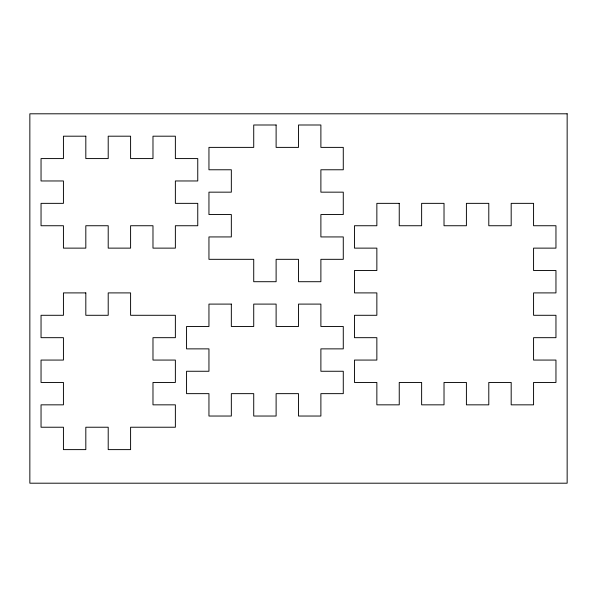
<?xml version="1.0" encoding="UTF-8"?>
<svg xmlns="http://www.w3.org/2000/svg" width="597" height="597" viewBox="0 0 597 597"><rect width="100%" height="100%" fill="white"/><g stroke="black" fill="none" stroke-linecap="round" stroke-linejoin="round"><path stroke-width="0.9" d="M567.15 113.803L29.85 113.803L29.85 483.197L567.15 483.197L567.15 113.803M276.113 124.997L253.725 124.997L253.725 147.384L208.95 147.384L208.95 169.772L231.337 169.772L231.337 192.159L208.95 192.159L208.95 214.547L231.337 214.547L231.337 236.934L208.95 236.934L208.95 259.322L253.725 259.322L253.725 281.709L276.113 281.709L276.113 259.322L298.5 259.322L298.5 281.709L320.887 281.709L320.887 259.322L343.275 259.322L343.275 236.934L320.887 236.934L320.887 214.547L343.275 214.547L343.275 192.159L320.887 192.159L320.887 169.772L343.275 169.772L343.275 147.384L320.887 147.384L320.887 124.997L298.5 124.997L298.5 147.384L276.113 147.384L276.113 124.997M85.819 136.191L63.431 136.191L63.431 158.578L41.044 158.578L41.044 180.966L63.431 180.966L63.431 203.353L41.044 203.353L41.044 225.741L63.431 225.741L63.431 248.128L85.819 248.128L85.819 225.741L108.206 225.741L108.206 248.128L130.594 248.128L130.594 225.741L152.981 225.741L152.981 248.128L175.369 248.128L175.369 225.741L197.756 225.741L197.756 203.353L175.369 203.353L175.369 180.966L197.756 180.966L197.756 158.578L175.369 158.578L175.369 136.191L152.981 136.191L152.981 158.578L130.594 158.578L130.594 136.191L108.206 136.191L108.206 158.578L85.819 158.578L85.819 136.191M399.244 203.353L376.856 203.353L376.856 225.741L354.469 225.741L354.469 248.128L376.856 248.128L376.856 270.516L354.469 270.516L354.469 292.903L376.856 292.903L376.856 315.291L354.469 315.291L354.469 337.678L376.856 337.678L376.856 360.066L354.469 360.066L354.469 382.453L376.856 382.453L376.856 404.841L399.244 404.841L399.244 382.453L421.631 382.453L421.631 404.841L444.019 404.841L444.019 382.453L466.406 382.453L466.406 404.841L488.794 404.841L488.794 382.453L511.181 382.453L511.181 404.841L533.569 404.841L533.569 382.453L555.956 382.453L555.956 360.066L533.569 360.066L533.569 337.678L555.956 337.678L555.956 315.291L533.569 315.291L533.569 292.903L555.956 292.903L555.956 270.516L533.569 270.516L533.569 248.128L555.956 248.128L555.956 225.741L533.569 225.741L533.569 203.353L511.181 203.353L511.181 225.741L488.794 225.741L488.794 203.353L466.406 203.353L466.406 225.741L444.019 225.741L444.019 203.353L421.631 203.353L421.631 225.741L399.244 225.741L399.244 203.353M85.819 292.903L63.431 292.903L63.431 315.291L41.044 315.291L41.044 337.678L63.431 337.678L63.431 360.066L41.044 360.066L41.044 382.453L63.431 382.453L63.431 404.841L41.044 404.841L41.044 427.228L63.431 427.228L63.431 449.616L85.819 449.616L85.819 427.228L108.206 427.228L108.206 449.616L130.594 449.616L130.594 427.228L175.369 427.228L175.369 404.841L152.981 404.841L152.981 382.453L175.369 382.453L175.369 360.066L152.981 360.066L152.981 337.678L175.369 337.678L175.369 315.291L130.594 315.291L130.594 292.903L108.206 292.903L108.206 315.291L85.819 315.291L85.819 292.903M231.337 304.097L208.95 304.097L208.95 326.484L186.562 326.484L186.562 348.872L208.95 348.872L208.95 371.259L186.562 371.259L186.562 393.647L208.95 393.647L208.95 416.034L231.337 416.034L231.337 393.647L253.725 393.647L253.725 416.034L276.113 416.034L276.113 393.647L298.5 393.647L298.5 416.034L320.887 416.034L320.887 393.647L343.275 393.647L343.275 371.259L320.887 371.259L320.887 348.872L343.275 348.872L343.275 326.484L320.887 326.484L320.887 304.097L298.5 304.097L298.5 326.484L276.113 326.484L276.113 304.097L253.725 304.097L253.725 326.484L231.337 326.484L231.337 304.097"/></g></svg>
